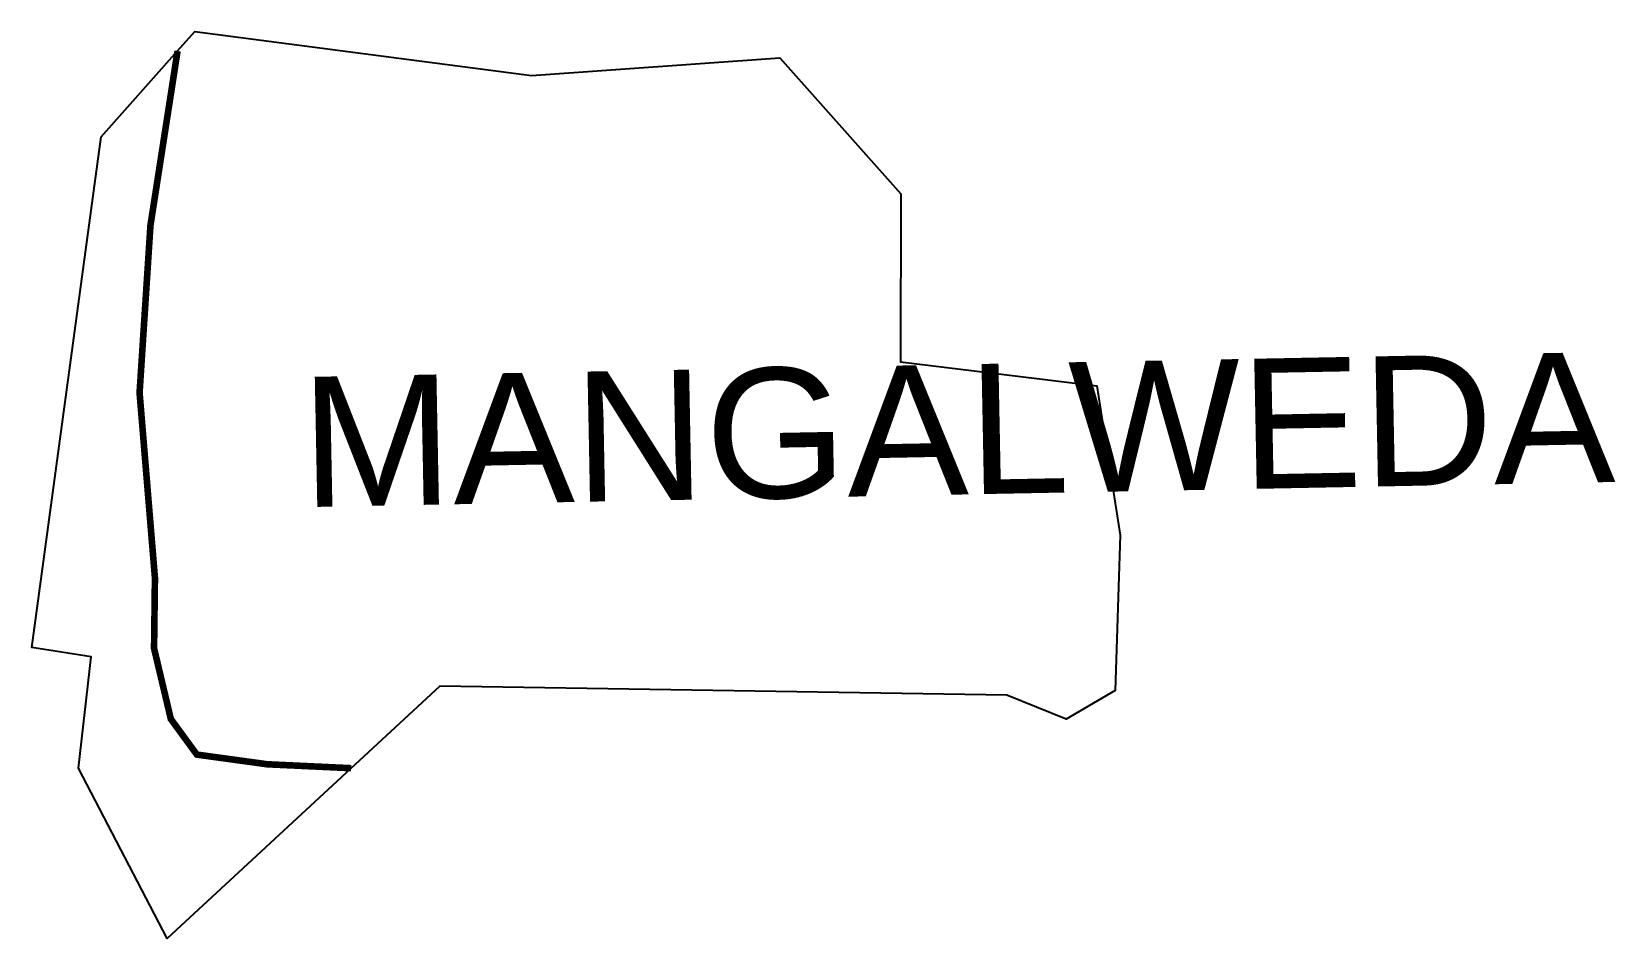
# Model space of a CAD drawing. Header units: metres. Extents: x 261902 to 264323, y 2165451 to 2169275.
# Drawn here: x 261902 to 262617, y 2168866 to 2169275 of the extents above; entities outside this region: 2.
import ezdxf

# ---------------------------------------------------------------- set-up
doc = ezdxf.new("R2010")
doc.units = ezdxf.units.M
for name, color, linetype in [('HAZARDS LINE', 1, 'Continuous'), ('village', 3, 'Continuous'), ('VILLAGE NAME', 250, 'Continuous')]:
    doc.layers.add(name, color=color, linetype=linetype)
doc.styles.get("Standard").update_dxf_attribs({"font": 'simplex.shx'})

msp = doc.modelspace()

# ---------------------------------------------------------------- linework, layer by layer
at = {"color": 3, "flags": 128}
msp.add_lwpolyline([(261933.28, 2169227.74), (261967.76, 2169266.44)], dxfattribs=at)
at = {"layer": 'HAZARDS LINE', "lineweight": 18}
msp.add_lwpolyline([(261967.76, 2169266.44, 2.98, 2.98, 0), (261955.52, 2169187.64, 2.98, 2.98, 0), (261950.62, 2169112.14, 2.98, 2.98, 0), (261957.55, 2169028.53, 2.98, 2.98, 0), (261957.16, 2168996.72, 2.98, 2.98, 0), (261964.73, 2168964.81, 2.98, 2.98, 0), (261976.46, 2168948.76, 2.98, 2.98, 0), (262008.22, 2168944.39, 2.98, 2.98, 0), (262046.11, 2168942.62, 2.98, 2.98, 0)], format="xyseb", dxfattribs=at)
at = {"layer": 'HAZARDS LINE', "lineweight": 18, "const_width": 2.99}
for points in [[(264321.26, 2165460.35), (264321.21, 2165456.36)], [(264321.21, 2165456.36), (264321.16, 2165452.37), (264317.17, 2165452.43), (264321.16, 2165452.37)]]:
    msp.add_lwpolyline(points, close=True, dxfattribs=at)
at = {"layer": 'village', "color": 3, "true_color": 0x00ff00}
for points in [[(261967.76, 2169266.44, 0), (261975.54, 2169275.17, 0), (262127.41, 2169255.37, 0), (262239.56, 2169263.3, 0), (262294.17, 2169201.96, 0), (262294.02, 2169126.07, 0), (262382.56, 2169115.3, 0), (262393.11, 2169047.88, 0)], [(262393.11, 2169047.88, 0), (262390.89, 2168977.67, 0), (262368.78, 2168964.8, 0), (262342.01, 2168975.54, 0), (262086.14, 2168979.66, 0), (261963.08, 2168865.79, 0), (261923.08, 2168942.69, 0), (261928.76, 2168992.91, 0), (261901.93, 2168997.08, 0), (261933.28, 2169227.74, 0)]]:
    msp.add_polyline3d(points, dxfattribs=at)

# ---------------------------------------------------------------- texts
at = {"layer": 'VILLAGE NAME', "insert": (262022.96, 2169119.2), "char_height": 58.748, "attachment_point": 1, "rotation": 1.10283}
msp.add_mtext_dynamic_manual_height_columns('{\\fArial|b0|i0|c0|p34;MANGALWEDA}', width=726.9295, gutter_width=543.74, heights=[0], dxfattribs=at)

doc.saveas('drawing.dxf')
